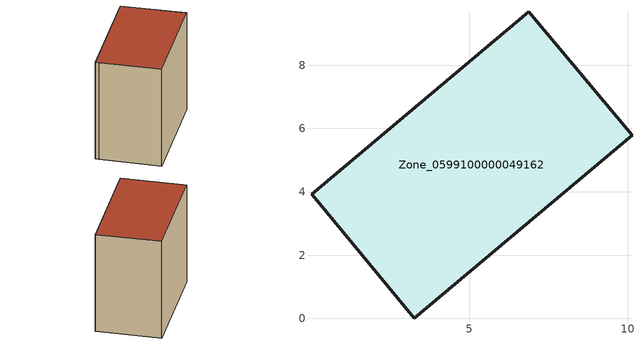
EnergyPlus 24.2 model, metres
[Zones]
Zone_0599100000049162
 floor ground (C_G): 0.19,3.72 0.01,3.92 6.88,9.69 10.14,5.79 3.26,0 z0
 wall outside (C_F): 10.14,5.79 6.88,9.69 0.01,3.92 0.19,3.72 3.26,0 10.14,5.79 z0:8.2
 roof outside (C_R): 0.01,3.92 0.19,3.72 3.26,0 10.14,5.79 6.88,9.69 z8.2
[BUILDING]
Pand.0599100000049162: North Axis=0; Terrain=City; Loads Convergence Tolerance Value=0.04; Temperature Convergence Tolerance Value=0.4; Solar Distribution=FullExterior; Maximum Number of Warmup Days=25; Minimum Number of Warmup Days=1
[Site:Location]
Rotterdam.The.Hague.AP_ZH_NLD Design_Conditions: Latitude=51.96; Longitude=4.45; Time Zone=1; Elevation=-4.5
[SITE:GROUNDTEMPERATURE:BUILDINGSURFACE]
18, 18, 18, 18, 18, 18, 18, 18, 18, 18, 18, 18
[MATERIAL] Thermal Absorptance=0.9; Solar Absorptance=0.7; Visible Absorptance=0.7
Name | Roughness | Thickness | Conductivity | Density | Specific Heat
G.TI.1975-1991 | MediumSmooth | 0.15 | 0.288461 | 540 | 1210
F.TI.1975-1991 | Rough | 0.3 | 0.230769 | 1920 | 840
R.TI.1975-1991 | MediumRough | 0.2 | 0.153846 | 1500 | 1000
[CONSTRUCTION]
C_G: G.TI.1975-1991
C_F: F.TI.1975-1991
C_R: R.TI.1975-1991
[ZONE]
Zone_0599100000049162: Type=1; Multiplier=1; Ceiling Height=Autocalculate; Volume=Autocalculate; Floor Area=autocalculate; Part of Total Floor Area=Yes
[ZONEINFILTRATION:DESIGNFLOWRATE]
Infil_Zone_0599100000049162: Zone or ZoneList or Space or SpaceList=Zone_0599100000049162; Schedule=AlwaysOn; Design Flow Rate Calculation Method=Flow/Area; Flow Rate per Floor Area=0.003; Constant Term Coefficient=1; Temperature Term Coefficient=0; Velocity Term Coefficient=0; Velocity Squared Term Coefficient=0
[HVACTEMPLATE:ZONE:IDEALLOADSAIRSYSTEM]
Zone_0599100000049162: Maximum Heating Supply Air Temperature=50; Minimum Cooling Supply Air Temperature=13; Maximum Heating Supply Air Humidity Ratio=0.0156; Minimum Cooling Supply Air Humidity Ratio=0.0077; Heating Limit=NoLimit; Cooling Limit=NoLimit; Dehumidification Control Type=ConstantSensibleHeatRatio; Cooling Sensible Heat Ratio=0.7; Dehumidification Setpoint=60; Humidification Control Type=None; Humidification Setpoint=30; Outdoor Air Method=None; Outdoor Air Flow Rate per Person=0.00944; Outdoor Air Flow Rate per Zone Floor Area=0; Outdoor Air Flow Rate per Zone=0; Demand Controlled Ventilation Type=None; Outdoor Air Economizer Type=NoEconomizer; Heat Recovery Type=None; Sensible Heat Recovery Effectiveness=0.7; Latent Heat Recovery Effectiveness=0.65
[ZONECONTROL:THERMOSTAT]
ThermostatControl_Zone_0599100000049162: Zone or ZoneList=Zone_0599100000049162; Control Type Schedule=DualSetpointControlType; Control 1=Thermostat_Zone_0599100000049162; Temperature Difference Between Cutout And Setpoint=0
[THERMOSTATSETPOINT:DUALSETPOINT]
Thermostat_Zone_0599100000049162: Heating Setpoint Temperature Schedule=HeatingSetpoint_Zone_0599100000049162; Cooling Setpoint Temperature Schedule=CoolingSetpoint_Zone_0599100000049162
[SCHEDULE:COMPACT]
HeatingSetpoint_Zone_0599100000049162: Through: 12/31, For: AllDays, Until: 24:00, 21
CoolingSetpoint_Zone_0599100000049162: Through: 12/31, For: AllDays, Until: 24:00, 24
DualSetpointControlType: Through: 12/31, For: AllDays, Until: 24:00, 4
AlwaysOn: Through: 12/31, For: AllDays, Until: 24:00, 1
